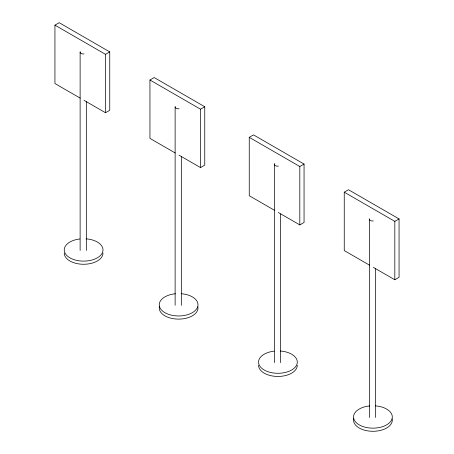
<?xml version="1.0" encoding="UTF-8"?>
<svg xmlns="http://www.w3.org/2000/svg" width="454" height="454" viewBox="0 0 454 454"><rect width="100%" height="100%" fill="white"/><g stroke="black" fill="none" stroke-linecap="round" stroke-linejoin="round"><path stroke-width="0.68" d="M80.227 98.138L54.94 83.542L54.94 25.146L59.179 22.7L109.749 51.898L109.749 110.288L105.51 112.734L84.03 100.334M54.94 25.146L105.51 54.344L109.749 51.898M175.233 152.987L149.945 138.391L149.945 80L154.184 77.549L204.754 106.747L204.754 165.137L200.515 167.583L179.035 155.183M149.945 80L200.515 109.193L204.754 106.747M274.528 210.316L249.246 195.719L249.246 137.329L253.485 134.878L304.055 164.076L304.055 222.466L299.816 224.912L278.33 212.512M249.246 137.329L299.816 166.522L304.055 164.076M369.533 265.17L344.251 250.568L344.251 192.178L348.49 189.732L399.06 218.924L399.06 277.32L394.821 279.766L373.336 267.361M344.251 192.178L394.821 221.376L399.06 218.924M394.821 221.376L394.821 279.766M375.64 268.779L375.64 417.487M369.431 219.214L369.431 417.487M299.816 166.522L299.816 224.912M280.634 213.93L280.634 362.632M274.426 164.359L274.426 362.632M200.515 109.193L200.515 167.583M181.333 156.602L181.333 305.304M175.125 107.031L175.125 305.304M105.51 54.344L105.51 112.734M86.328 101.747L86.328 250.455M80.12 52.182L80.12 250.455M373.336 220.945A3.104 1.793 0 0 1 369.533 218.749M392.194 418.946A19.38 11.185 0 0 1 372.411 431.294A19.38 11.185 0 0 1 353.785 418.361M375.452 405.876A19.38 11.185 0 0 1 389.379 422.873A19.38 11.185 0 0 1 356.81 423.185A19.38 11.185 0 0 1 369.76 405.927M297.296 365.26A19.38 11.185 0 0 1 277.916 376.451A19.38 11.185 0 0 1 258.542 365.26M280.447 351.021A19.38 11.185 0 0 1 294.487 367.916A19.38 11.185 0 0 1 262.049 368.534A19.38 11.185 0 0 1 274.131 351.141M278.33 166.09A3.104 1.793 0 0 1 275.067 165.455A3.104 1.793 0 0 1 274.84 163.463M179.035 108.761A3.104 1.793 0 0 1 175.233 106.565M84.03 53.913A3.104 1.793 0 0 1 80.227 51.716M86.147 238.844A19.38 11.185 0 0 1 100.181 255.738A19.38 11.185 0 0 1 67.742 256.351A19.38 11.185 0 0 1 79.83 238.963M102.99 253.082A19.38 11.185 0 0 1 83.615 264.268A19.38 11.185 0 0 1 64.235 253.082M181.146 293.693A19.38 11.185 0 0 1 195.078 310.695A19.38 11.185 0 0 1 162.509 311.001A19.38 11.185 0 0 1 175.46 293.749M197.893 306.762A19.38 11.185 0 0 1 178.11 319.117A19.38 11.185 0 0 1 159.479 306.183"/></g></svg>
